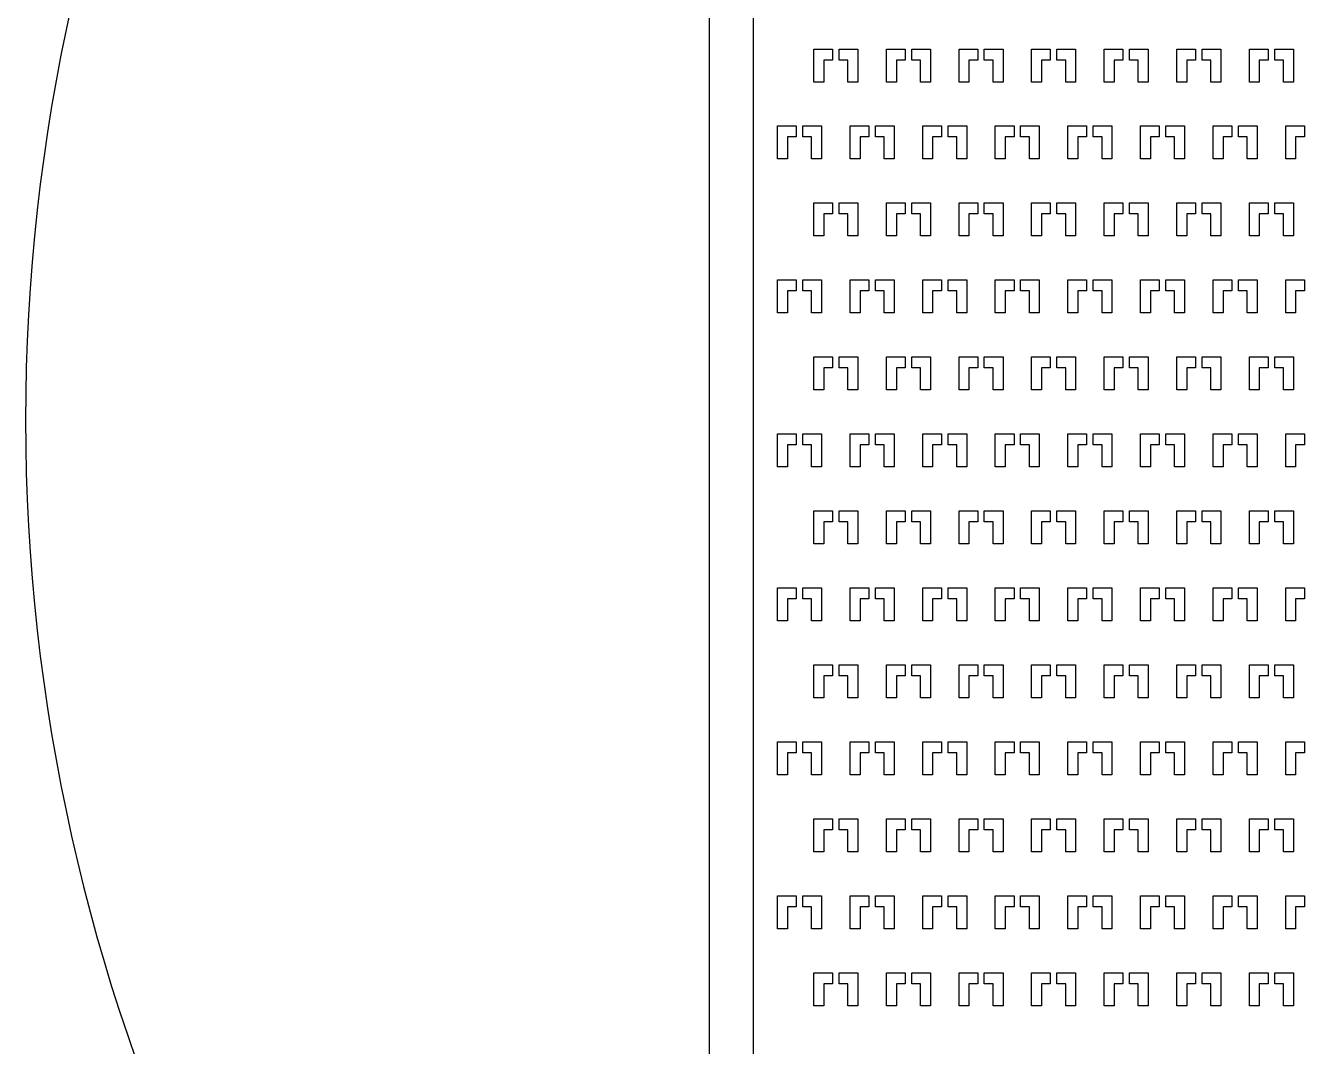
# Model space of a CAD drawing. Header units: millimetres. Extents: x -7034 to 79830, y 8588 to 102980.
# Drawn here: x 30559 to 36372, y 77952 to 82594 of the extents above; entities that cross this region are included whole.
import ezdxf

# ---------------------------------------------------------------- set-up
doc = ezdxf.new("R2010")
doc.units = ezdxf.units.MM
doc.layers.add('Layer-2', color=3, linetype='Continuous')

msp = doc.modelspace()

# ---------------------------------------------------------------- linework, layer by layer
at = {"layer": 'Layer-2'}
for p, q in [((33666.5, 74199.8), (33668.1, 87127.7)), ((33866.1, 87127.7), (33866.5, 74199.8)), ((34141.7, 82337.4), (34141.7, 82487.4)), ((34141.7, 82487.4), (34226.7, 82487.4)), ((34226.7, 82437.4), (34186.7, 82437.4)), ((34186.7, 82437.4), (34186.7, 82337.4)), ((34226.7, 82487.4), (34226.7, 82437.4)), ((34256.7, 82437.4), (34256.7, 82487.4)), ((34256.7, 82487.4), (34341.7, 82487.4)), ((34296.7, 82437.4), (34256.7, 82437.4)), ((34296.7, 82337.4), (34296.7, 82437.4)), ((34341.7, 82487.4), (34341.7, 82337.4)), ((34471.7, 82337.4), (34471.7, 82487.4)), ((34471.7, 82487.4), (34556.7, 82487.4)), ((34556.7, 82437.4), (34516.7, 82437.4)), ((34516.7, 82437.4), (34516.7, 82337.4)), ((34556.7, 82487.4), (34556.7, 82437.4)), ((34586.7, 82437.4), (34586.7, 82487.4)), ((34586.7, 82487.4), (34671.7, 82487.4)), ((34626.7, 82437.4), (34586.7, 82437.4)), ((34626.7, 82337.4), (34626.7, 82437.4)), ((34671.7, 82487.4), (34671.7, 82337.4)), ((34801.7, 82337.4), (34801.7, 82487.4)), ((34801.7, 82487.4), (34886.7, 82487.4)), ((34886.7, 82437.4), (34846.7, 82437.4)), ((34846.7, 82437.4), (34846.7, 82337.4)), ((34886.7, 82487.4), (34886.7, 82437.4)), ((34916.7, 82437.4), (34916.7, 82487.4)), ((34916.7, 82487.4), (35001.7, 82487.4)), ((34956.7, 82437.4), (34916.7, 82437.4)), ((34956.7, 82337.4), (34956.7, 82437.4)), ((35001.7, 82487.4), (35001.7, 82337.4)), ((35131.7, 82337.4), (35131.7, 82487.4)), ((35131.7, 82487.4), (35216.7, 82487.4)), ((35216.7, 82437.4), (35176.7, 82437.4)), ((35176.7, 82437.4), (35176.7, 82337.4)), ((35216.7, 82487.4), (35216.7, 82437.4)), ((35246.7, 82437.4), (35246.7, 82487.4)), ((35246.7, 82487.4), (35331.7, 82487.4)), ((35286.7, 82437.4), (35246.7, 82437.4)), ((35286.7, 82337.4), (35286.7, 82437.4)), ((35331.7, 82487.4), (35331.7, 82337.4)), ((35461.7, 82337.4), (35461.7, 82487.4)), ((35461.7, 82487.4), (35546.7, 82487.4)), ((35546.7, 82437.4), (35506.7, 82437.4)), ((35506.7, 82437.4), (35506.7, 82337.4)), ((35546.7, 82487.4), (35546.7, 82437.4)), ((35576.7, 82437.4), (35576.7, 82487.4)), ((35576.7, 82487.4), (35661.7, 82487.4)), ((35616.7, 82437.4), (35576.7, 82437.4)), ((35616.7, 82337.4), (35616.7, 82437.4)), ((35661.7, 82487.4), (35661.7, 82337.4)), ((35791.7, 82337.4), (35791.7, 82487.4)), ((35791.7, 82487.4), (35876.7, 82487.4)), ((35876.7, 82437.4), (35836.7, 82437.4)), ((35836.7, 82437.4), (35836.7, 82337.4)), ((35876.7, 82487.4), (35876.7, 82437.4)), ((35906.7, 82437.4), (35906.7, 82487.4)), ((35906.7, 82487.4), (35991.7, 82487.4)), ((35946.7, 82437.4), (35906.7, 82437.4)), ((35946.7, 82337.4), (35946.7, 82437.4)), ((35991.7, 82487.4), (35991.7, 82337.4)), ((36121.7, 82337.4), (36121.7, 82487.4)), ((36121.7, 82487.4), (36206.7, 82487.4)), ((36206.7, 82437.4), (36166.7, 82437.4)), ((36166.7, 82437.4), (36166.7, 82337.4)), ((36206.7, 82487.4), (36206.7, 82437.4)), ((36236.7, 82437.4), (36236.7, 82487.4)), ((36236.7, 82487.4), (36321.7, 82487.4)), ((36276.7, 82437.4), (36236.7, 82437.4)), ((36276.7, 82337.4), (36276.7, 82437.4)), ((36321.7, 82487.4), (36321.7, 82337.4)), ((34186.7, 82337.4), (34141.7, 82337.4)), ((34341.7, 82337.4), (34296.7, 82337.4)), ((34516.7, 82337.4), (34471.7, 82337.4)), ((34671.7, 82337.4), (34626.7, 82337.4)), ((34846.7, 82337.4), (34801.7, 82337.4)), ((35001.7, 82337.4), (34956.7, 82337.4)), ((35176.7, 82337.4), (35131.7, 82337.4)), ((35331.7, 82337.4), (35286.7, 82337.4)), ((35506.7, 82337.4), (35461.7, 82337.4)), ((35661.7, 82337.4), (35616.7, 82337.4)), ((35836.7, 82337.4), (35791.7, 82337.4)), ((35991.7, 82337.4), (35946.7, 82337.4)), ((36166.7, 82337.4), (36121.7, 82337.4)), ((36321.7, 82337.4), (36276.7, 82337.4)), ((33976.7, 81987.4), (33976.7, 82137.4)), ((33976.7, 82137.4), (34061.7, 82137.4)), ((34061.7, 82087.4), (34021.7, 82087.4)), ((34021.7, 82087.4), (34021.7, 81987.4)), ((34061.7, 82137.4), (34061.7, 82087.4)), ((34091.7, 82087.4), (34091.7, 82137.4)), ((34091.7, 82137.4), (34176.7, 82137.4)), ((34131.7, 82087.4), (34091.7, 82087.4)), ((34131.7, 81987.4), (34131.7, 82087.4)), ((34176.7, 82137.4), (34176.7, 81987.4)), ((34306.7, 81987.4), (34306.7, 82137.4)), ((34306.7, 82137.4), (34391.7, 82137.4)), ((34391.7, 82087.4), (34351.7, 82087.4)), ((34351.7, 82087.4), (34351.7, 81987.4)), ((34391.7, 82137.4), (34391.7, 82087.4)), ((34421.7, 82087.4), (34421.7, 82137.4)), ((34421.7, 82137.4), (34506.7, 82137.4)), ((34461.7, 82087.4), (34421.7, 82087.4)), ((34461.7, 81987.4), (34461.7, 82087.4)), ((34506.7, 82137.4), (34506.7, 81987.4)), ((34636.7, 81987.4), (34636.7, 82137.4)), ((34636.7, 82137.4), (34721.7, 82137.4)), ((34721.7, 82087.4), (34681.7, 82087.4)), ((34681.7, 82087.4), (34681.7, 81987.4)), ((34721.7, 82137.4), (34721.7, 82087.4)), ((34751.7, 82087.4), (34751.7, 82137.4)), ((34751.7, 82137.4), (34836.7, 82137.4)), ((34791.7, 82087.4), (34751.7, 82087.4)), ((34791.7, 81987.4), (34791.7, 82087.4)), ((34836.7, 82137.4), (34836.7, 81987.4)), ((34966.7, 81987.4), (34966.7, 82137.4)), ((34966.7, 82137.4), (35051.7, 82137.4)), ((35051.7, 82087.4), (35011.7, 82087.4)), ((35011.7, 82087.4), (35011.7, 81987.4)), ((35051.7, 82137.4), (35051.7, 82087.4)), ((35081.7, 82087.4), (35081.7, 82137.4)), ((35081.7, 82137.4), (35166.7, 82137.4)), ((35121.7, 82087.4), (35081.7, 82087.4)), ((35121.7, 81987.4), (35121.7, 82087.4)), ((35166.7, 82137.4), (35166.7, 81987.4)), ((35296.7, 81987.4), (35296.7, 82137.4)), ((35296.7, 82137.4), (35381.7, 82137.4)), ((35381.7, 82087.4), (35341.7, 82087.4)), ((35341.7, 82087.4), (35341.7, 81987.4)), ((35381.7, 82137.4), (35381.7, 82087.4)), ((35411.7, 82087.4), (35411.7, 82137.4)), ((35411.7, 82137.4), (35496.7, 82137.4)), ((35451.7, 82087.4), (35411.7, 82087.4)), ((35451.7, 81987.4), (35451.7, 82087.4)), ((35496.7, 82137.4), (35496.7, 81987.4)), ((35626.7, 81987.4), (35626.7, 82137.4)), ((35626.7, 82137.4), (35711.7, 82137.4)), ((35711.7, 82087.4), (35671.7, 82087.4)), ((35671.7, 82087.4), (35671.7, 81987.4)), ((35711.7, 82137.4), (35711.7, 82087.4)), ((35741.7, 82087.4), (35741.7, 82137.4)), ((35741.7, 82137.4), (35826.7, 82137.4)), ((35781.7, 82087.4), (35741.7, 82087.4)), ((35781.7, 81987.4), (35781.7, 82087.4)), ((35826.7, 82137.4), (35826.7, 81987.4)), ((35956.7, 81987.4), (35956.7, 82137.4)), ((35956.7, 82137.4), (36041.7, 82137.4)), ((36041.7, 82087.4), (36001.7, 82087.4)), ((36001.7, 82087.4), (36001.7, 81987.4)), ((36041.7, 82137.4), (36041.7, 82087.4)), ((36071.7, 82087.4), (36071.7, 82137.4)), ((36071.7, 82137.4), (36156.7, 82137.4)), ((36111.7, 82087.4), (36071.7, 82087.4)), ((36111.7, 81987.4), (36111.7, 82087.4)), ((36156.7, 82137.4), (36156.7, 81987.4)), ((36286.7, 81987.4), (36286.7, 82137.4)), ((36286.7, 82137.4), (36371.7, 82137.4)), ((36371.7, 82087.4), (36331.7, 82087.4)), ((36331.7, 82087.4), (36331.7, 81987.4)), ((36371.7, 82137.4), (36371.7, 82087.4)), ((34021.7, 81987.4), (33976.7, 81987.4)), ((34176.7, 81987.4), (34131.7, 81987.4)), ((34351.7, 81987.4), (34306.7, 81987.4)), ((34506.7, 81987.4), (34461.7, 81987.4)), ((34681.7, 81987.4), (34636.7, 81987.4)), ((34836.7, 81987.4), (34791.7, 81987.4)), ((35011.7, 81987.4), (34966.7, 81987.4)), ((35166.7, 81987.4), (35121.7, 81987.4)), ((35341.7, 81987.4), (35296.7, 81987.4)), ((35496.7, 81987.4), (35451.7, 81987.4)), ((35671.7, 81987.4), (35626.7, 81987.4)), ((35826.7, 81987.4), (35781.7, 81987.4)), ((36001.7, 81987.4), (35956.7, 81987.4)), ((36156.7, 81987.4), (36111.7, 81987.4)), ((36331.7, 81987.4), (36286.7, 81987.4)), ((34141.7, 81637.4), (34141.7, 81787.4)), ((34141.7, 81787.4), (34226.7, 81787.4)), ((34226.7, 81737.4), (34186.7, 81737.4)), ((34186.7, 81737.4), (34186.7, 81637.4)), ((34226.7, 81787.4), (34226.7, 81737.4)), ((34256.7, 81737.4), (34256.7, 81787.4)), ((34256.7, 81787.4), (34341.7, 81787.4)), ((34296.7, 81737.4), (34256.7, 81737.4)), ((34296.7, 81637.4), (34296.7, 81737.4)), ((34341.7, 81787.4), (34341.7, 81637.4)), ((34471.7, 81637.4), (34471.7, 81787.4)), ((34471.7, 81787.4), (34556.7, 81787.4)), ((34556.7, 81737.4), (34516.7, 81737.4)), ((34516.7, 81737.4), (34516.7, 81637.4)), ((34556.7, 81787.4), (34556.7, 81737.4)), ((34586.7, 81737.4), (34586.7, 81787.4)), ((34586.7, 81787.4), (34671.7, 81787.4)), ((34626.7, 81737.4), (34586.7, 81737.4)), ((34626.7, 81637.4), (34626.7, 81737.4)), ((34671.7, 81787.4), (34671.7, 81637.4)), ((34801.7, 81637.4), (34801.7, 81787.4)), ((34801.7, 81787.4), (34886.7, 81787.4)), ((34886.7, 81737.4), (34846.7, 81737.4)), ((34846.7, 81737.4), (34846.7, 81637.4)), ((34886.7, 81787.4), (34886.7, 81737.4)), ((34916.7, 81737.4), (34916.7, 81787.4)), ((34916.7, 81787.4), (35001.7, 81787.4)), ((34956.7, 81737.4), (34916.7, 81737.4)), ((34956.7, 81637.4), (34956.7, 81737.4)), ((35001.7, 81787.4), (35001.7, 81637.4)), ((35131.7, 81637.4), (35131.7, 81787.4)), ((35131.7, 81787.4), (35216.7, 81787.4)), ((35216.7, 81737.4), (35176.7, 81737.4)), ((35176.7, 81737.4), (35176.7, 81637.4)), ((35216.7, 81787.4), (35216.7, 81737.4)), ((35246.7, 81737.4), (35246.7, 81787.4)), ((35246.7, 81787.4), (35331.7, 81787.4)), ((35286.7, 81737.4), (35246.7, 81737.4)), ((35286.7, 81637.4), (35286.7, 81737.4)), ((35331.7, 81787.4), (35331.7, 81637.4)), ((35461.7, 81637.4), (35461.7, 81787.4)), ((35461.7, 81787.4), (35546.7, 81787.4)), ((35546.7, 81737.4), (35506.7, 81737.4)), ((35506.7, 81737.4), (35506.7, 81637.4)), ((35546.7, 81787.4), (35546.7, 81737.4)), ((35576.7, 81737.4), (35576.7, 81787.4)), ((35576.7, 81787.4), (35661.7, 81787.4)), ((35616.7, 81737.4), (35576.7, 81737.4)), ((35616.7, 81637.4), (35616.7, 81737.4)), ((35661.7, 81787.4), (35661.7, 81637.4)), ((35791.7, 81637.4), (35791.7, 81787.4)), ((35791.7, 81787.4), (35876.7, 81787.4)), ((35876.7, 81737.4), (35836.7, 81737.4)), ((35836.7, 81737.4), (35836.7, 81637.4)), ((35876.7, 81787.4), (35876.7, 81737.4)), ((35906.7, 81737.4), (35906.7, 81787.4)), ((35906.7, 81787.4), (35991.7, 81787.4)), ((35946.7, 81737.4), (35906.7, 81737.4)), ((35946.7, 81637.4), (35946.7, 81737.4)), ((35991.7, 81787.4), (35991.7, 81637.4)), ((36121.7, 81637.4), (36121.7, 81787.4)), ((36121.7, 81787.4), (36206.7, 81787.4)), ((36206.7, 81737.4), (36166.7, 81737.4)), ((36166.7, 81737.4), (36166.7, 81637.4)), ((36206.7, 81787.4), (36206.7, 81737.4)), ((36236.7, 81737.4), (36236.7, 81787.4)), ((36236.7, 81787.4), (36321.7, 81787.4)), ((36276.7, 81737.4), (36236.7, 81737.4)), ((36276.7, 81637.4), (36276.7, 81737.4)), ((36321.7, 81787.4), (36321.7, 81637.4)), ((34186.7, 81637.4), (34141.7, 81637.4)), ((34341.7, 81637.4), (34296.7, 81637.4)), ((34516.7, 81637.4), (34471.7, 81637.4)), ((34671.7, 81637.4), (34626.7, 81637.4)), ((34846.7, 81637.4), (34801.7, 81637.4)), ((35001.7, 81637.4), (34956.7, 81637.4)), ((35176.7, 81637.4), (35131.7, 81637.4)), ((35331.7, 81637.4), (35286.7, 81637.4)), ((35506.7, 81637.4), (35461.7, 81637.4)), ((35661.7, 81637.4), (35616.7, 81637.4)), ((35836.7, 81637.4), (35791.7, 81637.4)), ((35991.7, 81637.4), (35946.7, 81637.4)), ((36166.7, 81637.4), (36121.7, 81637.4)), ((36321.7, 81637.4), (36276.7, 81637.4)), ((33976.7, 81287.4), (33976.7, 81437.4)), ((33976.7, 81437.4), (34061.7, 81437.4)), ((34061.7, 81387.4), (34021.7, 81387.4)), ((34021.7, 81387.4), (34021.7, 81287.4)), ((34061.7, 81437.4), (34061.7, 81387.4)), ((34091.7, 81387.4), (34091.7, 81437.4)), ((34091.7, 81437.4), (34176.7, 81437.4)), ((34131.7, 81387.4), (34091.7, 81387.4)), ((34131.7, 81287.4), (34131.7, 81387.4)), ((34176.7, 81437.4), (34176.7, 81287.4)), ((34306.7, 81287.4), (34306.7, 81437.4)), ((34306.7, 81437.4), (34391.7, 81437.4)), ((34391.7, 81387.4), (34351.7, 81387.4)), ((34351.7, 81387.4), (34351.7, 81287.4)), ((34391.7, 81437.4), (34391.7, 81387.4)), ((34421.7, 81387.4), (34421.7, 81437.4)), ((34421.7, 81437.4), (34506.7, 81437.4)), ((34461.7, 81387.4), (34421.7, 81387.4)), ((34461.7, 81287.4), (34461.7, 81387.4)), ((34506.7, 81437.4), (34506.7, 81287.4)), ((34636.7, 81287.4), (34636.7, 81437.4)), ((34636.7, 81437.4), (34721.7, 81437.4)), ((34721.7, 81387.4), (34681.7, 81387.4)), ((34681.7, 81387.4), (34681.7, 81287.4)), ((34721.7, 81437.4), (34721.7, 81387.4)), ((34751.7, 81387.4), (34751.7, 81437.4)), ((34751.7, 81437.4), (34836.7, 81437.4)), ((34791.7, 81387.4), (34751.7, 81387.4)), ((34791.7, 81287.4), (34791.7, 81387.4)), ((34836.7, 81437.4), (34836.7, 81287.4)), ((34966.7, 81287.4), (34966.7, 81437.4)), ((34966.7, 81437.4), (35051.7, 81437.4)), ((35051.7, 81387.4), (35011.7, 81387.4)), ((35011.7, 81387.4), (35011.7, 81287.4)), ((35051.7, 81437.4), (35051.7, 81387.4)), ((35081.7, 81387.4), (35081.7, 81437.4)), ((35081.7, 81437.4), (35166.7, 81437.4)), ((35121.7, 81387.4), (35081.7, 81387.4)), ((35121.7, 81287.4), (35121.7, 81387.4)), ((35166.7, 81437.4), (35166.7, 81287.4)), ((35296.7, 81287.4), (35296.7, 81437.4)), ((35296.7, 81437.4), (35381.7, 81437.4)), ((35381.7, 81387.4), (35341.7, 81387.4)), ((35341.7, 81387.4), (35341.7, 81287.4)), ((35381.7, 81437.4), (35381.7, 81387.4)), ((35411.7, 81387.4), (35411.7, 81437.4)), ((35411.7, 81437.4), (35496.7, 81437.4)), ((35451.7, 81387.4), (35411.7, 81387.4)), ((35451.7, 81287.4), (35451.7, 81387.4)), ((35496.7, 81437.4), (35496.7, 81287.4)), ((35626.7, 81287.4), (35626.7, 81437.4)), ((35626.7, 81437.4), (35711.7, 81437.4)), ((35711.7, 81387.4), (35671.7, 81387.4)), ((35671.7, 81387.4), (35671.7, 81287.4)), ((35711.7, 81437.4), (35711.7, 81387.4)), ((35741.7, 81387.4), (35741.7, 81437.4)), ((35741.7, 81437.4), (35826.7, 81437.4)), ((35781.7, 81387.4), (35741.7, 81387.4)), ((35781.7, 81287.4), (35781.7, 81387.4)), ((35826.7, 81437.4), (35826.7, 81287.4)), ((35956.7, 81287.4), (35956.7, 81437.4)), ((35956.7, 81437.4), (36041.7, 81437.4)), ((36041.7, 81387.4), (36001.7, 81387.4)), ((36001.7, 81387.4), (36001.7, 81287.4)), ((36041.7, 81437.4), (36041.7, 81387.4)), ((36071.7, 81387.4), (36071.7, 81437.4)), ((36071.7, 81437.4), (36156.7, 81437.4)), ((36111.7, 81387.4), (36071.7, 81387.4)), ((36111.7, 81287.4), (36111.7, 81387.4)), ((36156.7, 81437.4), (36156.7, 81287.4)), ((36286.7, 81287.4), (36286.7, 81437.4)), ((36286.7, 81437.4), (36371.7, 81437.4)), ((36371.7, 81387.4), (36331.7, 81387.4)), ((36331.7, 81387.4), (36331.7, 81287.4)), ((36371.7, 81437.4), (36371.7, 81387.4)), ((34021.7, 81287.4), (33976.7, 81287.4)), ((34176.7, 81287.4), (34131.7, 81287.4)), ((34351.7, 81287.4), (34306.7, 81287.4)), ((34506.7, 81287.4), (34461.7, 81287.4)), ((34681.7, 81287.4), (34636.7, 81287.4)), ((34836.7, 81287.4), (34791.7, 81287.4)), ((35011.7, 81287.4), (34966.7, 81287.4)), ((35166.7, 81287.4), (35121.7, 81287.4)), ((35341.7, 81287.4), (35296.7, 81287.4)), ((35496.7, 81287.4), (35451.7, 81287.4)), ((35671.7, 81287.4), (35626.7, 81287.4)), ((35826.7, 81287.4), (35781.7, 81287.4)), ((36001.7, 81287.4), (35956.7, 81287.4)), ((36156.7, 81287.4), (36111.7, 81287.4)), ((36331.7, 81287.4), (36286.7, 81287.4)), ((34141.7, 80937.4), (34141.7, 81087.4)), ((34141.7, 81087.4), (34226.7, 81087.4)), ((34226.7, 81037.4), (34186.7, 81037.4)), ((34186.7, 81037.4), (34186.7, 80937.4)), ((34226.7, 81087.4), (34226.7, 81037.4)), ((34256.7, 81037.4), (34256.7, 81087.4)), ((34256.7, 81087.4), (34341.7, 81087.4)), ((34296.7, 81037.4), (34256.7, 81037.4)), ((34296.7, 80937.4), (34296.7, 81037.4)), ((34341.7, 81087.4), (34341.7, 80937.4)), ((34471.7, 80937.4), (34471.7, 81087.4)), ((34471.7, 81087.4), (34556.7, 81087.4)), ((34556.7, 81037.4), (34516.7, 81037.4)), ((34516.7, 81037.4), (34516.7, 80937.4)), ((34556.7, 81087.4), (34556.7, 81037.4)), ((34586.7, 81037.4), (34586.7, 81087.4)), ((34586.7, 81087.4), (34671.7, 81087.4)), ((34626.7, 81037.4), (34586.7, 81037.4)), ((34626.7, 80937.4), (34626.7, 81037.4)), ((34671.7, 81087.4), (34671.7, 80937.4)), ((34801.7, 80937.4), (34801.7, 81087.4)), ((34801.7, 81087.4), (34886.7, 81087.4)), ((34886.7, 81037.4), (34846.7, 81037.4)), ((34846.7, 81037.4), (34846.7, 80937.4)), ((34886.7, 81087.4), (34886.7, 81037.4)), ((34916.7, 81037.4), (34916.7, 81087.4)), ((34916.7, 81087.4), (35001.7, 81087.4)), ((34956.7, 81037.4), (34916.7, 81037.4)), ((34956.7, 80937.4), (34956.7, 81037.4)), ((35001.7, 81087.4), (35001.7, 80937.4)), ((35131.7, 80937.4), (35131.7, 81087.4)), ((35131.7, 81087.4), (35216.7, 81087.4)), ((35216.7, 81037.4), (35176.7, 81037.4)), ((35176.7, 81037.4), (35176.7, 80937.4)), ((35216.7, 81087.4), (35216.7, 81037.4)), ((35246.7, 81037.4), (35246.7, 81087.4)), ((35246.7, 81087.4), (35331.7, 81087.4)), ((35286.7, 81037.4), (35246.7, 81037.4)), ((35286.7, 80937.4), (35286.7, 81037.4)), ((35331.7, 81087.4), (35331.7, 80937.4)), ((35461.7, 80937.4), (35461.7, 81087.4)), ((35461.7, 81087.4), (35546.7, 81087.4)), ((35546.7, 81037.4), (35506.7, 81037.4)), ((35506.7, 81037.4), (35506.7, 80937.4)), ((35546.7, 81087.4), (35546.7, 81037.4)), ((35576.7, 81037.4), (35576.7, 81087.4)), ((35576.7, 81087.4), (35661.7, 81087.4)), ((35616.7, 81037.4), (35576.7, 81037.4)), ((35616.7, 80937.4), (35616.7, 81037.4)), ((35661.7, 81087.4), (35661.7, 80937.4)), ((35791.7, 80937.4), (35791.7, 81087.4)), ((35791.7, 81087.4), (35876.7, 81087.4)), ((35876.7, 81037.4), (35836.7, 81037.4)), ((35836.7, 81037.4), (35836.7, 80937.4)), ((35876.7, 81087.4), (35876.7, 81037.4)), ((35906.7, 81037.4), (35906.7, 81087.4)), ((35906.7, 81087.4), (35991.7, 81087.4)), ((35946.7, 81037.4), (35906.7, 81037.4)), ((35946.7, 80937.4), (35946.7, 81037.4)), ((35991.7, 81087.4), (35991.7, 80937.4)), ((36121.7, 80937.4), (36121.7, 81087.4)), ((36121.7, 81087.4), (36206.7, 81087.4)), ((36206.7, 81037.4), (36166.7, 81037.4)), ((36166.7, 81037.4), (36166.7, 80937.4)), ((36206.7, 81087.4), (36206.7, 81037.4)), ((36236.7, 81037.4), (36236.7, 81087.4)), ((36236.7, 81087.4), (36321.7, 81087.4)), ((36276.7, 81037.4), (36236.7, 81037.4)), ((36276.7, 80937.4), (36276.7, 81037.4)), ((36321.7, 81087.4), (36321.7, 80937.4)), ((34186.7, 80937.4), (34141.7, 80937.4)), ((34341.7, 80937.4), (34296.7, 80937.4)), ((34516.7, 80937.4), (34471.7, 80937.4)), ((34671.7, 80937.4), (34626.7, 80937.4)), ((34846.7, 80937.4), (34801.7, 80937.4)), ((35001.7, 80937.4), (34956.7, 80937.4)), ((35176.7, 80937.4), (35131.7, 80937.4)), ((35331.7, 80937.4), (35286.7, 80937.4)), ((35506.7, 80937.4), (35461.7, 80937.4)), ((35661.7, 80937.4), (35616.7, 80937.4)), ((35836.7, 80937.4), (35791.7, 80937.4)), ((35991.7, 80937.4), (35946.7, 80937.4)), ((36166.7, 80937.4), (36121.7, 80937.4)), ((36321.7, 80937.4), (36276.7, 80937.4)), ((33976.7, 80587.4), (33976.7, 80737.4)), ((33976.7, 80737.4), (34061.7, 80737.4)), ((34061.7, 80687.4), (34021.7, 80687.4)), ((34021.7, 80687.4), (34021.7, 80587.4)), ((34061.7, 80737.4), (34061.7, 80687.4)), ((34091.7, 80687.4), (34091.7, 80737.4)), ((34091.7, 80737.4), (34176.7, 80737.4)), ((34131.7, 80687.4), (34091.7, 80687.4)), ((34131.7, 80587.4), (34131.7, 80687.4)), ((34176.7, 80737.4), (34176.7, 80587.4)), ((34306.7, 80587.4), (34306.7, 80737.4)), ((34306.7, 80737.4), (34391.7, 80737.4)), ((34391.7, 80687.4), (34351.7, 80687.4)), ((34351.7, 80687.4), (34351.7, 80587.4)), ((34391.7, 80737.4), (34391.7, 80687.4)), ((34421.7, 80687.4), (34421.7, 80737.4)), ((34421.7, 80737.4), (34506.7, 80737.4)), ((34461.7, 80687.4), (34421.7, 80687.4)), ((34461.7, 80587.4), (34461.7, 80687.4)), ((34506.7, 80737.4), (34506.7, 80587.4)), ((34636.7, 80587.4), (34636.7, 80737.4)), ((34636.7, 80737.4), (34721.7, 80737.4)), ((34721.7, 80687.4), (34681.7, 80687.4)), ((34681.7, 80687.4), (34681.7, 80587.4)), ((34721.7, 80737.4), (34721.7, 80687.4)), ((34751.7, 80687.4), (34751.7, 80737.4)), ((34751.7, 80737.4), (34836.7, 80737.4)), ((34791.7, 80687.4), (34751.7, 80687.4)), ((34791.7, 80587.4), (34791.7, 80687.4)), ((34836.7, 80737.4), (34836.7, 80587.4)), ((34966.7, 80587.4), (34966.7, 80737.4)), ((34966.7, 80737.4), (35051.7, 80737.4)), ((35051.7, 80687.4), (35011.7, 80687.4)), ((35011.7, 80687.4), (35011.7, 80587.4)), ((35051.7, 80737.4), (35051.7, 80687.4)), ((35081.7, 80687.4), (35081.7, 80737.4)), ((35081.7, 80737.4), (35166.7, 80737.4)), ((35121.7, 80687.4), (35081.7, 80687.4)), ((35121.7, 80587.4), (35121.7, 80687.4)), ((35166.7, 80737.4), (35166.7, 80587.4)), ((35296.7, 80587.4), (35296.7, 80737.4)), ((35296.7, 80737.4), (35381.7, 80737.4)), ((35381.7, 80687.4), (35341.7, 80687.4)), ((35341.7, 80687.4), (35341.7, 80587.4)), ((35381.7, 80737.4), (35381.7, 80687.4)), ((35411.7, 80687.4), (35411.7, 80737.4)), ((35411.7, 80737.4), (35496.7, 80737.4)), ((35451.7, 80687.4), (35411.7, 80687.4)), ((35451.7, 80587.4), (35451.7, 80687.4)), ((35496.7, 80737.4), (35496.7, 80587.4)), ((35626.7, 80587.4), (35626.7, 80737.4)), ((35626.7, 80737.4), (35711.7, 80737.4)), ((35711.7, 80687.4), (35671.7, 80687.4)), ((35671.7, 80687.4), (35671.7, 80587.4)), ((35711.7, 80737.4), (35711.7, 80687.4)), ((35741.7, 80687.4), (35741.7, 80737.4)), ((35741.7, 80737.4), (35826.7, 80737.4)), ((35781.7, 80687.4), (35741.7, 80687.4)), ((35781.7, 80587.4), (35781.7, 80687.4)), ((35826.7, 80737.4), (35826.7, 80587.4)), ((35956.7, 80587.4), (35956.7, 80737.4)), ((35956.7, 80737.4), (36041.7, 80737.4)), ((36041.7, 80687.4), (36001.7, 80687.4)), ((36001.7, 80687.4), (36001.7, 80587.4)), ((36041.7, 80737.4), (36041.7, 80687.4)), ((36071.7, 80687.4), (36071.7, 80737.4)), ((36071.7, 80737.4), (36156.7, 80737.4)), ((36111.7, 80687.4), (36071.7, 80687.4)), ((36111.7, 80587.4), (36111.7, 80687.4)), ((36156.7, 80737.4), (36156.7, 80587.4)), ((36286.7, 80587.4), (36286.7, 80737.4)), ((36286.7, 80737.4), (36371.7, 80737.4)), ((36371.7, 80687.4), (36331.7, 80687.4)), ((36331.7, 80687.4), (36331.7, 80587.4)), ((36371.7, 80737.4), (36371.7, 80687.4)), ((34021.7, 80587.4), (33976.7, 80587.4)), ((34176.7, 80587.4), (34131.7, 80587.4)), ((34351.7, 80587.4), (34306.7, 80587.4)), ((34506.7, 80587.4), (34461.7, 80587.4)), ((34681.7, 80587.4), (34636.7, 80587.4)), ((34836.7, 80587.4), (34791.7, 80587.4)), ((35011.7, 80587.4), (34966.7, 80587.4)), ((35166.7, 80587.4), (35121.7, 80587.4)), ((35341.7, 80587.4), (35296.7, 80587.4)), ((35496.7, 80587.4), (35451.7, 80587.4)), ((35671.7, 80587.4), (35626.7, 80587.4)), ((35826.7, 80587.4), (35781.7, 80587.4)), ((36001.7, 80587.4), (35956.7, 80587.4)), ((36156.7, 80587.4), (36111.7, 80587.4)), ((36331.7, 80587.4), (36286.7, 80587.4)), ((34141.7, 80237.4), (34141.7, 80387.4)), ((34141.7, 80387.4), (34226.7, 80387.4)), ((34226.7, 80387.4), (34226.7, 80337.4)), ((34256.7, 80337.4), (34256.7, 80387.4)), ((34256.7, 80387.4), (34341.7, 80387.4)), ((34341.7, 80387.4), (34341.7, 80237.4)), ((34471.7, 80237.4), (34471.7, 80387.4)), ((34471.7, 80387.4), (34556.7, 80387.4)), ((34556.7, 80387.4), (34556.7, 80337.4)), ((34586.7, 80337.4), (34586.7, 80387.4)), ((34586.7, 80387.4), (34671.7, 80387.4)), ((34671.7, 80387.4), (34671.7, 80237.4)), ((34801.7, 80237.4), (34801.7, 80387.4)), ((34801.7, 80387.4), (34886.7, 80387.4)), ((34886.7, 80387.4), (34886.7, 80337.4)), ((34916.7, 80337.4), (34916.7, 80387.4)), ((34916.7, 80387.4), (35001.7, 80387.4)), ((35001.7, 80387.4), (35001.7, 80237.4)), ((35131.7, 80237.4), (35131.7, 80387.4)), ((35131.7, 80387.4), (35216.7, 80387.4)), ((35216.7, 80387.4), (35216.7, 80337.4)), ((35246.7, 80337.4), (35246.7, 80387.4)), ((35246.7, 80387.4), (35331.7, 80387.4)), ((35331.7, 80387.4), (35331.7, 80237.4)), ((35461.7, 80237.4), (35461.7, 80387.4)), ((35461.7, 80387.4), (35546.7, 80387.4)), ((35546.7, 80387.4), (35546.7, 80337.4)), ((35576.7, 80337.4), (35576.7, 80387.4)), ((35576.7, 80387.4), (35661.7, 80387.4)), ((35661.7, 80387.4), (35661.7, 80237.4)), ((35791.7, 80237.4), (35791.7, 80387.4)), ((35791.7, 80387.4), (35876.7, 80387.4)), ((35876.7, 80387.4), (35876.7, 80337.4)), ((35906.7, 80337.4), (35906.7, 80387.4)), ((35906.7, 80387.4), (35991.7, 80387.4)), ((35991.7, 80387.4), (35991.7, 80237.4)), ((36121.7, 80237.4), (36121.7, 80387.4)), ((36121.7, 80387.4), (36206.7, 80387.4)), ((36206.7, 80387.4), (36206.7, 80337.4)), ((36236.7, 80337.4), (36236.7, 80387.4)), ((36236.7, 80387.4), (36321.7, 80387.4)), ((36321.7, 80387.4), (36321.7, 80237.4)), ((34226.7, 80337.4), (34186.7, 80337.4)), ((34186.7, 80337.4), (34186.7, 80237.4)), ((34296.7, 80337.4), (34256.7, 80337.4)), ((34296.7, 80237.4), (34296.7, 80337.4)), ((34556.7, 80337.4), (34516.7, 80337.4)), ((34516.7, 80337.4), (34516.7, 80237.4)), ((34626.7, 80337.4), (34586.7, 80337.4)), ((34626.7, 80237.4), (34626.7, 80337.4)), ((34886.7, 80337.4), (34846.7, 80337.4)), ((34846.7, 80337.4), (34846.7, 80237.4)), ((34956.7, 80337.4), (34916.7, 80337.4)), ((34956.7, 80237.4), (34956.7, 80337.4)), ((35216.7, 80337.4), (35176.7, 80337.4)), ((35176.7, 80337.4), (35176.7, 80237.4)), ((35286.7, 80337.4), (35246.7, 80337.4)), ((35286.7, 80237.4), (35286.7, 80337.4)), ((35546.7, 80337.4), (35506.7, 80337.4)), ((35506.7, 80337.4), (35506.7, 80237.4)), ((35616.7, 80337.4), (35576.7, 80337.4)), ((35616.7, 80237.4), (35616.7, 80337.4)), ((35876.7, 80337.4), (35836.7, 80337.4)), ((35836.7, 80337.4), (35836.7, 80237.4)), ((35946.7, 80337.4), (35906.7, 80337.4)), ((35946.7, 80237.4), (35946.7, 80337.4)), ((36206.7, 80337.4), (36166.7, 80337.4)), ((36166.7, 80337.4), (36166.7, 80237.4)), ((36276.7, 80337.4), (36236.7, 80337.4)), ((36276.7, 80237.4), (36276.7, 80337.4)), ((34186.7, 80237.4), (34141.7, 80237.4)), ((34341.7, 80237.4), (34296.7, 80237.4)), ((34516.7, 80237.4), (34471.7, 80237.4)), ((34671.7, 80237.4), (34626.7, 80237.4)), ((34846.7, 80237.4), (34801.7, 80237.4)), ((35001.7, 80237.4), (34956.7, 80237.4)), ((35176.7, 80237.4), (35131.7, 80237.4)), ((35331.7, 80237.4), (35286.7, 80237.4)), ((35506.7, 80237.4), (35461.7, 80237.4)), ((35661.7, 80237.4), (35616.7, 80237.4)), ((35836.7, 80237.4), (35791.7, 80237.4)), ((35991.7, 80237.4), (35946.7, 80237.4)), ((36166.7, 80237.4), (36121.7, 80237.4)), ((36321.7, 80237.4), (36276.7, 80237.4)), ((33976.7, 79887.4), (33976.7, 80037.4)), ((33976.7, 80037.4), (34061.7, 80037.4)), ((34061.7, 80037.4), (34061.7, 79987.4)), ((34091.7, 79987.4), (34091.7, 80037.4)), ((34091.7, 80037.4), (34176.7, 80037.4)), ((34176.7, 80037.4), (34176.7, 79887.4)), ((34306.7, 79887.4), (34306.7, 80037.4)), ((34306.7, 80037.4), (34391.7, 80037.4)), ((34391.7, 80037.4), (34391.7, 79987.4)), ((34421.7, 79987.4), (34421.7, 80037.4)), ((34421.7, 80037.4), (34506.7, 80037.4)), ((34506.7, 80037.4), (34506.7, 79887.4)), ((34636.7, 79887.4), (34636.7, 80037.4)), ((34636.7, 80037.4), (34721.7, 80037.4)), ((34721.7, 80037.4), (34721.7, 79987.4)), ((34751.7, 79987.4), (34751.7, 80037.4)), ((34751.7, 80037.4), (34836.7, 80037.4)), ((34836.7, 80037.4), (34836.7, 79887.4)), ((34966.7, 79887.4), (34966.7, 80037.4)), ((34966.7, 80037.4), (35051.7, 80037.4)), ((35051.7, 80037.4), (35051.7, 79987.4)), ((35081.7, 79987.4), (35081.7, 80037.4)), ((35081.7, 80037.4), (35166.7, 80037.4)), ((35166.7, 80037.4), (35166.7, 79887.4)), ((35296.7, 79887.4), (35296.7, 80037.4)), ((35296.7, 80037.4), (35381.7, 80037.4)), ((35381.7, 80037.4), (35381.7, 79987.4)), ((35411.7, 79987.4), (35411.7, 80037.4)), ((35411.7, 80037.4), (35496.7, 80037.4)), ((35496.7, 80037.4), (35496.7, 79887.4)), ((35626.7, 79887.4), (35626.7, 80037.4)), ((35626.7, 80037.4), (35711.7, 80037.4)), ((35711.7, 80037.4), (35711.7, 79987.4)), ((35741.7, 79987.4), (35741.7, 80037.4)), ((35741.7, 80037.4), (35826.7, 80037.4)), ((35826.7, 80037.4), (35826.7, 79887.4)), ((35956.7, 79887.4), (35956.7, 80037.4)), ((35956.7, 80037.4), (36041.7, 80037.4)), ((36041.7, 80037.4), (36041.7, 79987.4)), ((36071.7, 79987.4), (36071.7, 80037.4)), ((36071.7, 80037.4), (36156.7, 80037.4)), ((36156.7, 80037.4), (36156.7, 79887.4)), ((36286.7, 79887.4), (36286.7, 80037.4)), ((36286.7, 80037.4), (36371.7, 80037.4)), ((36371.7, 80037.4), (36371.7, 79987.4)), ((34061.7, 79987.4), (34021.7, 79987.4)), ((34021.7, 79987.4), (34021.7, 79887.4)), ((34131.7, 79987.4), (34091.7, 79987.4)), ((34131.7, 79887.4), (34131.7, 79987.4)), ((34391.7, 79987.4), (34351.7, 79987.4)), ((34351.7, 79987.4), (34351.7, 79887.4)), ((34461.7, 79987.4), (34421.7, 79987.4)), ((34461.7, 79887.4), (34461.7, 79987.4)), ((34721.7, 79987.4), (34681.7, 79987.4)), ((34681.7, 79987.4), (34681.7, 79887.4)), ((34791.7, 79987.4), (34751.7, 79987.4)), ((34791.7, 79887.4), (34791.7, 79987.4)), ((35051.7, 79987.4), (35011.7, 79987.4)), ((35011.7, 79987.4), (35011.7, 79887.4)), ((35121.7, 79987.4), (35081.7, 79987.4)), ((35121.7, 79887.4), (35121.7, 79987.4)), ((35381.7, 79987.4), (35341.7, 79987.4)), ((35341.7, 79987.4), (35341.7, 79887.4)), ((35451.7, 79987.4), (35411.7, 79987.4)), ((35451.7, 79887.4), (35451.7, 79987.4)), ((35711.7, 79987.4), (35671.7, 79987.4)), ((35671.7, 79987.4), (35671.7, 79887.4)), ((35781.7, 79987.4), (35741.7, 79987.4)), ((35781.7, 79887.4), (35781.7, 79987.4)), ((36041.7, 79987.4), (36001.7, 79987.4)), ((36001.7, 79987.4), (36001.7, 79887.4)), ((36111.7, 79987.4), (36071.7, 79987.4)), ((36111.7, 79887.4), (36111.7, 79987.4)), ((36371.7, 79987.4), (36331.7, 79987.4)), ((36331.7, 79987.4), (36331.7, 79887.4)), ((34021.7, 79887.4), (33976.7, 79887.4)), ((34176.7, 79887.4), (34131.7, 79887.4)), ((34351.7, 79887.4), (34306.7, 79887.4)), ((34506.7, 79887.4), (34461.7, 79887.4)), ((34681.7, 79887.4), (34636.7, 79887.4)), ((34836.7, 79887.4), (34791.7, 79887.4)), ((35011.7, 79887.4), (34966.7, 79887.4)), ((35166.7, 79887.4), (35121.7, 79887.4)), ((35341.7, 79887.4), (35296.7, 79887.4)), ((35496.7, 79887.4), (35451.7, 79887.4)), ((35671.7, 79887.4), (35626.7, 79887.4)), ((35826.7, 79887.4), (35781.7, 79887.4)), ((36001.7, 79887.4), (35956.7, 79887.4)), ((36156.7, 79887.4), (36111.7, 79887.4)), ((36331.7, 79887.4), (36286.7, 79887.4)), ((34141.7, 79537.4), (34141.7, 79687.4)), ((34141.7, 79687.4), (34226.7, 79687.4)), ((34226.7, 79687.4), (34226.7, 79637.4)), ((34256.7, 79637.4), (34256.7, 79687.4)), ((34256.7, 79687.4), (34341.7, 79687.4)), ((34341.7, 79687.4), (34341.7, 79537.4)), ((34471.7, 79537.4), (34471.7, 79687.4)), ((34471.7, 79687.4), (34556.7, 79687.4)), ((34556.7, 79687.4), (34556.7, 79637.4)), ((34586.7, 79637.4), (34586.7, 79687.4)), ((34586.7, 79687.4), (34671.7, 79687.4)), ((34671.7, 79687.4), (34671.7, 79537.4)), ((34801.7, 79537.4), (34801.7, 79687.4)), ((34801.7, 79687.4), (34886.7, 79687.4)), ((34886.7, 79687.4), (34886.7, 79637.4)), ((34916.7, 79637.4), (34916.7, 79687.4)), ((34916.7, 79687.4), (35001.7, 79687.4)), ((35001.7, 79687.4), (35001.7, 79537.4)), ((35131.7, 79537.4), (35131.7, 79687.4)), ((35131.7, 79687.4), (35216.7, 79687.4)), ((35216.7, 79687.4), (35216.7, 79637.4)), ((35246.7, 79637.4), (35246.7, 79687.4)), ((35246.7, 79687.4), (35331.7, 79687.4)), ((35331.7, 79687.4), (35331.7, 79537.4)), ((35461.7, 79537.4), (35461.7, 79687.4)), ((35461.7, 79687.4), (35546.7, 79687.4)), ((35546.7, 79687.4), (35546.7, 79637.4)), ((35576.7, 79637.4), (35576.7, 79687.4)), ((35576.7, 79687.4), (35661.7, 79687.4)), ((35661.7, 79687.4), (35661.7, 79537.4)), ((35791.7, 79537.4), (35791.7, 79687.4)), ((35791.7, 79687.4), (35876.7, 79687.4)), ((35876.7, 79687.4), (35876.7, 79637.4)), ((35906.7, 79637.4), (35906.7, 79687.4)), ((35906.7, 79687.4), (35991.7, 79687.4)), ((35991.7, 79687.4), (35991.7, 79537.4)), ((36121.7, 79537.4), (36121.7, 79687.4)), ((36121.7, 79687.4), (36206.7, 79687.4)), ((36206.7, 79687.4), (36206.7, 79637.4)), ((36236.7, 79637.4), (36236.7, 79687.4)), ((36236.7, 79687.4), (36321.7, 79687.4)), ((36321.7, 79687.4), (36321.7, 79537.4)), ((34226.7, 79637.4), (34186.7, 79637.4)), ((34186.7, 79637.4), (34186.7, 79537.4)), ((34296.7, 79637.4), (34256.7, 79637.4)), ((34296.7, 79537.4), (34296.7, 79637.4)), ((34556.7, 79637.4), (34516.7, 79637.4)), ((34516.7, 79637.4), (34516.7, 79537.4)), ((34626.7, 79637.4), (34586.7, 79637.4)), ((34626.7, 79537.4), (34626.7, 79637.4)), ((34886.7, 79637.4), (34846.7, 79637.4)), ((34846.7, 79637.4), (34846.7, 79537.4)), ((34956.7, 79637.4), (34916.7, 79637.4)), ((34956.7, 79537.4), (34956.7, 79637.4)), ((35216.7, 79637.4), (35176.7, 79637.4)), ((35176.7, 79637.4), (35176.7, 79537.4)), ((35286.7, 79637.4), (35246.7, 79637.4)), ((35286.7, 79537.4), (35286.7, 79637.4)), ((35546.7, 79637.4), (35506.7, 79637.4)), ((35506.7, 79637.4), (35506.7, 79537.4)), ((35616.7, 79637.4), (35576.7, 79637.4)), ((35616.7, 79537.4), (35616.7, 79637.4)), ((35876.7, 79637.4), (35836.7, 79637.4)), ((35836.7, 79637.4), (35836.7, 79537.4)), ((35946.7, 79637.4), (35906.7, 79637.4)), ((35946.7, 79537.4), (35946.7, 79637.4)), ((36206.7, 79637.4), (36166.7, 79637.4)), ((36166.7, 79637.4), (36166.7, 79537.4)), ((36276.7, 79637.4), (36236.7, 79637.4)), ((36276.7, 79537.4), (36276.7, 79637.4)), ((34186.7, 79537.4), (34141.7, 79537.4)), ((34341.7, 79537.4), (34296.7, 79537.4)), ((34516.7, 79537.4), (34471.7, 79537.4)), ((34671.7, 79537.4), (34626.7, 79537.4)), ((34846.7, 79537.4), (34801.7, 79537.4)), ((35001.7, 79537.4), (34956.7, 79537.4)), ((35176.7, 79537.4), (35131.7, 79537.4)), ((35331.7, 79537.4), (35286.7, 79537.4)), ((35506.7, 79537.4), (35461.7, 79537.4)), ((35661.7, 79537.4), (35616.7, 79537.4)), ((35836.7, 79537.4), (35791.7, 79537.4)), ((35991.7, 79537.4), (35946.7, 79537.4)), ((36166.7, 79537.4), (36121.7, 79537.4)), ((36321.7, 79537.4), (36276.7, 79537.4)), ((33976.7, 79187.4), (33976.7, 79337.4)), ((33976.7, 79337.4), (34061.7, 79337.4)), ((34061.7, 79337.4), (34061.7, 79287.4)), ((34091.7, 79287.4), (34091.7, 79337.4)), ((34091.7, 79337.4), (34176.7, 79337.4)), ((34176.7, 79337.4), (34176.7, 79187.4)), ((34306.7, 79187.4), (34306.7, 79337.4)), ((34306.7, 79337.4), (34391.7, 79337.4)), ((34391.7, 79337.4), (34391.7, 79287.4)), ((34421.7, 79287.4), (34421.7, 79337.4)), ((34421.7, 79337.4), (34506.7, 79337.4)), ((34506.7, 79337.4), (34506.7, 79187.4)), ((34636.7, 79187.4), (34636.7, 79337.4)), ((34636.7, 79337.4), (34721.7, 79337.4)), ((34721.7, 79337.4), (34721.7, 79287.4)), ((34751.7, 79287.4), (34751.7, 79337.4)), ((34751.7, 79337.4), (34836.7, 79337.4)), ((34836.7, 79337.4), (34836.7, 79187.4)), ((34966.7, 79187.4), (34966.7, 79337.4)), ((34966.7, 79337.4), (35051.7, 79337.4)), ((35051.7, 79337.4), (35051.7, 79287.4)), ((35081.7, 79287.4), (35081.7, 79337.4)), ((35081.7, 79337.4), (35166.7, 79337.4)), ((35166.7, 79337.4), (35166.7, 79187.4)), ((35296.7, 79187.4), (35296.7, 79337.4)), ((35296.7, 79337.4), (35381.7, 79337.4)), ((35381.7, 79337.4), (35381.7, 79287.4)), ((35411.7, 79287.4), (35411.7, 79337.4)), ((35411.7, 79337.4), (35496.7, 79337.4)), ((35496.7, 79337.4), (35496.7, 79187.4)), ((35626.7, 79187.4), (35626.7, 79337.4)), ((35626.7, 79337.4), (35711.7, 79337.4)), ((35711.7, 79337.4), (35711.7, 79287.4)), ((35741.7, 79287.4), (35741.7, 79337.4)), ((35741.7, 79337.4), (35826.7, 79337.4)), ((35826.7, 79337.4), (35826.7, 79187.4)), ((35956.7, 79187.4), (35956.7, 79337.4)), ((35956.7, 79337.4), (36041.7, 79337.4)), ((36041.7, 79337.4), (36041.7, 79287.4)), ((36071.7, 79287.4), (36071.7, 79337.4)), ((36071.7, 79337.4), (36156.7, 79337.4)), ((36156.7, 79337.4), (36156.7, 79187.4)), ((36286.7, 79187.4), (36286.7, 79337.4)), ((36286.7, 79337.4), (36371.7, 79337.4)), ((36371.7, 79337.4), (36371.7, 79287.4)), ((34061.7, 79287.4), (34021.7, 79287.4)), ((34021.7, 79287.4), (34021.7, 79187.4)), ((34131.7, 79287.4), (34091.7, 79287.4)), ((34131.7, 79187.4), (34131.7, 79287.4)), ((34391.7, 79287.4), (34351.7, 79287.4)), ((34351.7, 79287.4), (34351.7, 79187.4)), ((34461.7, 79287.4), (34421.7, 79287.4)), ((34461.7, 79187.4), (34461.7, 79287.4)), ((34721.7, 79287.4), (34681.7, 79287.4)), ((34681.7, 79287.4), (34681.7, 79187.4)), ((34791.7, 79287.4), (34751.7, 79287.4)), ((34791.7, 79187.4), (34791.7, 79287.4)), ((35051.7, 79287.4), (35011.7, 79287.4)), ((35011.7, 79287.4), (35011.7, 79187.4)), ((35121.7, 79287.4), (35081.7, 79287.4)), ((35121.7, 79187.4), (35121.7, 79287.4)), ((35381.7, 79287.4), (35341.7, 79287.4)), ((35341.7, 79287.4), (35341.7, 79187.4)), ((35451.7, 79287.4), (35411.7, 79287.4)), ((35451.7, 79187.4), (35451.7, 79287.4)), ((35711.7, 79287.4), (35671.7, 79287.4)), ((35671.7, 79287.4), (35671.7, 79187.4)), ((35781.7, 79287.4), (35741.7, 79287.4)), ((35781.7, 79187.4), (35781.7, 79287.4)), ((36041.7, 79287.4), (36001.7, 79287.4)), ((36001.7, 79287.4), (36001.7, 79187.4)), ((36111.7, 79287.4), (36071.7, 79287.4)), ((36111.7, 79187.4), (36111.7, 79287.4)), ((36371.7, 79287.4), (36331.7, 79287.4)), ((36331.7, 79287.4), (36331.7, 79187.4)), ((34021.7, 79187.4), (33976.7, 79187.4)), ((34176.7, 79187.4), (34131.7, 79187.4)), ((34351.7, 79187.4), (34306.7, 79187.4)), ((34506.7, 79187.4), (34461.7, 79187.4)), ((34681.7, 79187.4), (34636.7, 79187.4)), ((34836.7, 79187.4), (34791.7, 79187.4)), ((35011.7, 79187.4), (34966.7, 79187.4)), ((35166.7, 79187.4), (35121.7, 79187.4)), ((35341.7, 79187.4), (35296.7, 79187.4)), ((35496.7, 79187.4), (35451.7, 79187.4)), ((35671.7, 79187.4), (35626.7, 79187.4)), ((35826.7, 79187.4), (35781.7, 79187.4)), ((36001.7, 79187.4), (35956.7, 79187.4)), ((36156.7, 79187.4), (36111.7, 79187.4)), ((36331.7, 79187.4), (36286.7, 79187.4)), ((34141.7, 78837.4), (34141.7, 78987.4)), ((34141.7, 78987.4), (34226.7, 78987.4)), ((34226.7, 78987.4), (34226.7, 78937.4)), ((34256.7, 78937.4), (34256.7, 78987.4)), ((34256.7, 78987.4), (34341.7, 78987.4)), ((34341.7, 78987.4), (34341.7, 78837.4)), ((34471.7, 78837.4), (34471.7, 78987.4)), ((34471.7, 78987.4), (34556.7, 78987.4)), ((34556.7, 78987.4), (34556.7, 78937.4)), ((34586.7, 78937.4), (34586.7, 78987.4)), ((34586.7, 78987.4), (34671.7, 78987.4)), ((34671.7, 78987.4), (34671.7, 78837.4)), ((34801.7, 78837.4), (34801.7, 78987.4)), ((34801.7, 78987.4), (34886.7, 78987.4)), ((34886.7, 78987.4), (34886.7, 78937.4)), ((34916.7, 78937.4), (34916.7, 78987.4)), ((34916.7, 78987.4), (35001.7, 78987.4)), ((35001.7, 78987.4), (35001.7, 78837.4)), ((35131.7, 78837.4), (35131.7, 78987.4)), ((35131.7, 78987.4), (35216.7, 78987.4)), ((35216.7, 78987.4), (35216.7, 78937.4)), ((35246.7, 78937.4), (35246.7, 78987.4)), ((35246.7, 78987.4), (35331.7, 78987.4)), ((35331.7, 78987.4), (35331.7, 78837.4)), ((35461.7, 78837.4), (35461.7, 78987.4)), ((35461.7, 78987.4), (35546.7, 78987.4)), ((35546.7, 78987.4), (35546.7, 78937.4)), ((35576.7, 78937.4), (35576.7, 78987.4)), ((35576.7, 78987.4), (35661.7, 78987.4)), ((35661.7, 78987.4), (35661.7, 78837.4)), ((35791.7, 78837.4), (35791.7, 78987.4)), ((35791.7, 78987.4), (35876.7, 78987.4)), ((35876.7, 78987.4), (35876.7, 78937.4)), ((35906.7, 78937.4), (35906.7, 78987.4)), ((35906.7, 78987.4), (35991.7, 78987.4)), ((35991.7, 78987.4), (35991.7, 78837.4)), ((36121.7, 78837.4), (36121.7, 78987.4)), ((36121.7, 78987.4), (36206.7, 78987.4)), ((36206.7, 78987.4), (36206.7, 78937.4)), ((36236.7, 78937.4), (36236.7, 78987.4)), ((36236.7, 78987.4), (36321.7, 78987.4)), ((36321.7, 78987.4), (36321.7, 78837.4)), ((34226.7, 78937.4), (34186.7, 78937.4)), ((34186.7, 78937.4), (34186.7, 78837.4)), ((34296.7, 78937.4), (34256.7, 78937.4)), ((34296.7, 78837.4), (34296.7, 78937.4)), ((34556.7, 78937.4), (34516.7, 78937.4)), ((34516.7, 78937.4), (34516.7, 78837.4)), ((34626.7, 78937.4), (34586.7, 78937.4)), ((34626.7, 78837.4), (34626.7, 78937.4)), ((34886.7, 78937.4), (34846.7, 78937.4)), ((34846.7, 78937.4), (34846.7, 78837.4)), ((34956.7, 78937.4), (34916.7, 78937.4)), ((34956.7, 78837.4), (34956.7, 78937.4)), ((35216.7, 78937.4), (35176.7, 78937.4)), ((35176.7, 78937.4), (35176.7, 78837.4)), ((35286.7, 78937.4), (35246.7, 78937.4)), ((35286.7, 78837.4), (35286.7, 78937.4)), ((35546.7, 78937.4), (35506.7, 78937.4)), ((35506.7, 78937.4), (35506.7, 78837.4)), ((35616.7, 78937.4), (35576.7, 78937.4)), ((35616.7, 78837.4), (35616.7, 78937.4)), ((35876.7, 78937.4), (35836.7, 78937.4)), ((35836.7, 78937.4), (35836.7, 78837.4)), ((35946.7, 78937.4), (35906.7, 78937.4)), ((35946.7, 78837.4), (35946.7, 78937.4)), ((36206.7, 78937.4), (36166.7, 78937.4)), ((36166.7, 78937.4), (36166.7, 78837.4)), ((36276.7, 78937.4), (36236.7, 78937.4)), ((36276.7, 78837.4), (36276.7, 78937.4)), ((34186.7, 78837.4), (34141.7, 78837.4)), ((34341.7, 78837.4), (34296.7, 78837.4)), ((34516.7, 78837.4), (34471.7, 78837.4)), ((34671.7, 78837.4), (34626.7, 78837.4)), ((34846.7, 78837.4), (34801.7, 78837.4)), ((35001.7, 78837.4), (34956.7, 78837.4)), ((35176.7, 78837.4), (35131.7, 78837.4)), ((35331.7, 78837.4), (35286.7, 78837.4)), ((35506.7, 78837.4), (35461.7, 78837.4)), ((35661.7, 78837.4), (35616.7, 78837.4)), ((35836.7, 78837.4), (35791.7, 78837.4)), ((35991.7, 78837.4), (35946.7, 78837.4)), ((36166.7, 78837.4), (36121.7, 78837.4)), ((36321.7, 78837.4), (36276.7, 78837.4)), ((33976.7, 78487.4), (33976.7, 78637.4)), ((33976.7, 78637.4), (34061.7, 78637.4)), ((34061.7, 78637.4), (34061.7, 78587.4)), ((34091.7, 78587.4), (34091.7, 78637.4)), ((34091.7, 78637.4), (34176.7, 78637.4)), ((34176.7, 78637.4), (34176.7, 78487.4)), ((34306.7, 78487.4), (34306.7, 78637.4)), ((34306.7, 78637.4), (34391.7, 78637.4)), ((34391.7, 78637.4), (34391.7, 78587.4)), ((34421.7, 78587.4), (34421.7, 78637.4)), ((34421.7, 78637.4), (34506.7, 78637.4)), ((34506.7, 78637.4), (34506.7, 78487.4)), ((34636.7, 78487.4), (34636.7, 78637.4)), ((34636.7, 78637.4), (34721.7, 78637.4)), ((34721.7, 78637.4), (34721.7, 78587.4)), ((34751.7, 78587.4), (34751.7, 78637.4)), ((34751.7, 78637.4), (34836.7, 78637.4)), ((34836.7, 78637.4), (34836.7, 78487.4)), ((34966.7, 78487.4), (34966.7, 78637.4)), ((34966.7, 78637.4), (35051.7, 78637.4)), ((35051.7, 78637.4), (35051.7, 78587.4)), ((35081.7, 78587.4), (35081.7, 78637.4)), ((35081.7, 78637.4), (35166.7, 78637.4)), ((35166.7, 78637.4), (35166.7, 78487.4)), ((35296.7, 78487.4), (35296.7, 78637.4)), ((35296.7, 78637.4), (35381.7, 78637.4)), ((35381.7, 78637.4), (35381.7, 78587.4)), ((35411.7, 78587.4), (35411.7, 78637.4)), ((35411.7, 78637.4), (35496.7, 78637.4)), ((35496.7, 78637.4), (35496.7, 78487.4)), ((35626.7, 78487.4), (35626.7, 78637.4)), ((35626.7, 78637.4), (35711.7, 78637.4)), ((35711.7, 78637.4), (35711.7, 78587.4)), ((35741.7, 78587.4), (35741.7, 78637.4)), ((35741.7, 78637.4), (35826.7, 78637.4)), ((35826.7, 78637.4), (35826.7, 78487.4)), ((35956.7, 78487.4), (35956.7, 78637.4)), ((35956.7, 78637.4), (36041.7, 78637.4)), ((36041.7, 78637.4), (36041.7, 78587.4)), ((36071.7, 78587.4), (36071.7, 78637.4)), ((36071.7, 78637.4), (36156.7, 78637.4)), ((36156.7, 78637.4), (36156.7, 78487.4)), ((36286.7, 78487.4), (36286.7, 78637.4)), ((36286.7, 78637.4), (36371.7, 78637.4)), ((36371.7, 78637.4), (36371.7, 78587.4)), ((34061.7, 78587.4), (34021.7, 78587.4)), ((34021.7, 78587.4), (34021.7, 78487.4)), ((34131.7, 78587.4), (34091.7, 78587.4)), ((34131.7, 78487.4), (34131.7, 78587.4)), ((34391.7, 78587.4), (34351.7, 78587.4)), ((34351.7, 78587.4), (34351.7, 78487.4)), ((34461.7, 78587.4), (34421.7, 78587.4)), ((34461.7, 78487.4), (34461.7, 78587.4)), ((34721.7, 78587.4), (34681.7, 78587.4)), ((34681.7, 78587.4), (34681.7, 78487.4)), ((34791.7, 78587.4), (34751.7, 78587.4)), ((34791.7, 78487.4), (34791.7, 78587.4)), ((35051.7, 78587.4), (35011.7, 78587.4)), ((35011.7, 78587.4), (35011.7, 78487.4)), ((35121.7, 78587.4), (35081.7, 78587.4)), ((35121.7, 78487.4), (35121.7, 78587.4)), ((35381.7, 78587.4), (35341.7, 78587.4)), ((35341.7, 78587.4), (35341.7, 78487.4)), ((35451.7, 78587.4), (35411.7, 78587.4)), ((35451.7, 78487.4), (35451.7, 78587.4)), ((35711.7, 78587.4), (35671.7, 78587.4)), ((35671.7, 78587.4), (35671.7, 78487.4)), ((35781.7, 78587.4), (35741.7, 78587.4)), ((35781.7, 78487.4), (35781.7, 78587.4)), ((36041.7, 78587.4), (36001.7, 78587.4)), ((36001.7, 78587.4), (36001.7, 78487.4)), ((36111.7, 78587.4), (36071.7, 78587.4)), ((36111.7, 78487.4), (36111.7, 78587.4)), ((36371.7, 78587.4), (36331.7, 78587.4)), ((36331.7, 78587.4), (36331.7, 78487.4)), ((34021.7, 78487.4), (33976.7, 78487.4)), ((34176.7, 78487.4), (34131.7, 78487.4)), ((34351.7, 78487.4), (34306.7, 78487.4)), ((34506.7, 78487.4), (34461.7, 78487.4)), ((34681.7, 78487.4), (34636.7, 78487.4)), ((34836.7, 78487.4), (34791.7, 78487.4)), ((35011.7, 78487.4), (34966.7, 78487.4)), ((35166.7, 78487.4), (35121.7, 78487.4)), ((35341.7, 78487.4), (35296.7, 78487.4)), ((35496.7, 78487.4), (35451.7, 78487.4)), ((35671.7, 78487.4), (35626.7, 78487.4)), ((35826.7, 78487.4), (35781.7, 78487.4)), ((36001.7, 78487.4), (35956.7, 78487.4)), ((36156.7, 78487.4), (36111.7, 78487.4)), ((36331.7, 78487.4), (36286.7, 78487.4)), ((34141.7, 78137.4), (34141.7, 78287.4)), ((34141.7, 78287.4), (34226.7, 78287.4)), ((34226.7, 78287.4), (34226.7, 78237.4)), ((34256.7, 78237.4), (34256.7, 78287.4)), ((34256.7, 78287.4), (34341.7, 78287.4)), ((34341.7, 78287.4), (34341.7, 78137.4)), ((34471.7, 78137.4), (34471.7, 78287.4)), ((34471.7, 78287.4), (34556.7, 78287.4)), ((34556.7, 78287.4), (34556.7, 78237.4)), ((34586.7, 78237.4), (34586.7, 78287.4)), ((34586.7, 78287.4), (34671.7, 78287.4)), ((34671.7, 78287.4), (34671.7, 78137.4)), ((34801.7, 78137.4), (34801.7, 78287.4)), ((34801.7, 78287.4), (34886.7, 78287.4)), ((34886.7, 78287.4), (34886.7, 78237.4)), ((34916.7, 78237.4), (34916.7, 78287.4)), ((34916.7, 78287.4), (35001.7, 78287.4)), ((35001.7, 78287.4), (35001.7, 78137.4)), ((35131.7, 78137.4), (35131.7, 78287.4)), ((35131.7, 78287.4), (35216.7, 78287.4)), ((35216.7, 78287.4), (35216.7, 78237.4)), ((35246.7, 78237.4), (35246.7, 78287.4)), ((35246.7, 78287.4), (35331.7, 78287.4)), ((35331.7, 78287.4), (35331.7, 78137.4)), ((35461.7, 78137.4), (35461.7, 78287.4)), ((35461.7, 78287.4), (35546.7, 78287.4)), ((35546.7, 78287.4), (35546.7, 78237.4)), ((35576.7, 78237.4), (35576.7, 78287.4)), ((35576.7, 78287.4), (35661.7, 78287.4)), ((35661.7, 78287.4), (35661.7, 78137.4)), ((35791.7, 78137.4), (35791.7, 78287.4)), ((35791.7, 78287.4), (35876.7, 78287.4)), ((35876.7, 78287.4), (35876.7, 78237.4)), ((35906.7, 78237.4), (35906.7, 78287.4)), ((35906.7, 78287.4), (35991.7, 78287.4)), ((35991.7, 78287.4), (35991.7, 78137.4)), ((36121.7, 78137.4), (36121.7, 78287.4)), ((36121.7, 78287.4), (36206.7, 78287.4)), ((36206.7, 78287.4), (36206.7, 78237.4)), ((36236.7, 78237.4), (36236.7, 78287.4)), ((36236.7, 78287.4), (36321.7, 78287.4)), ((36321.7, 78287.4), (36321.7, 78137.4)), ((34226.7, 78237.4), (34186.7, 78237.4)), ((34186.7, 78237.4), (34186.7, 78137.4)), ((34296.7, 78237.4), (34256.7, 78237.4)), ((34296.7, 78137.4), (34296.7, 78237.4)), ((34556.7, 78237.4), (34516.7, 78237.4)), ((34516.7, 78237.4), (34516.7, 78137.4)), ((34626.7, 78237.4), (34586.7, 78237.4)), ((34626.7, 78137.4), (34626.7, 78237.4)), ((34886.7, 78237.4), (34846.7, 78237.4)), ((34846.7, 78237.4), (34846.7, 78137.4)), ((34956.7, 78237.4), (34916.7, 78237.4)), ((34956.7, 78137.4), (34956.7, 78237.4)), ((35216.7, 78237.4), (35176.7, 78237.4)), ((35176.7, 78237.4), (35176.7, 78137.4)), ((35286.7, 78237.4), (35246.7, 78237.4)), ((35286.7, 78137.4), (35286.7, 78237.4)), ((35546.7, 78237.4), (35506.7, 78237.4)), ((35506.7, 78237.4), (35506.7, 78137.4)), ((35616.7, 78237.4), (35576.7, 78237.4)), ((35616.7, 78137.4), (35616.7, 78237.4)), ((35876.7, 78237.4), (35836.7, 78237.4)), ((35836.7, 78237.4), (35836.7, 78137.4)), ((35946.7, 78237.4), (35906.7, 78237.4)), ((35946.7, 78137.4), (35946.7, 78237.4)), ((36206.7, 78237.4), (36166.7, 78237.4)), ((36166.7, 78237.4), (36166.7, 78137.4)), ((36276.7, 78237.4), (36236.7, 78237.4)), ((36276.7, 78137.4), (36276.7, 78237.4)), ((34186.7, 78137.4), (34141.7, 78137.4)), ((34341.7, 78137.4), (34296.7, 78137.4)), ((34516.7, 78137.4), (34471.7, 78137.4)), ((34671.7, 78137.4), (34626.7, 78137.4)), ((34846.7, 78137.4), (34801.7, 78137.4)), ((35001.7, 78137.4), (34956.7, 78137.4)), ((35176.7, 78137.4), (35131.7, 78137.4)), ((35331.7, 78137.4), (35286.7, 78137.4)), ((35506.7, 78137.4), (35461.7, 78137.4)), ((35661.7, 78137.4), (35616.7, 78137.4)), ((35836.7, 78137.4), (35791.7, 78137.4)), ((35991.7, 78137.4), (35946.7, 78137.4)), ((36166.7, 78137.4), (36121.7, 78137.4)), ((36321.7, 78137.4), (36276.7, 78137.4))]:
    msp.add_line(p, q, dxfattribs=at)
msp.add_arc((39224.2, 80799.6), 8665.6, 129.87899, 230.12101, dxfattribs=at)

doc.saveas('drawing.dxf')
